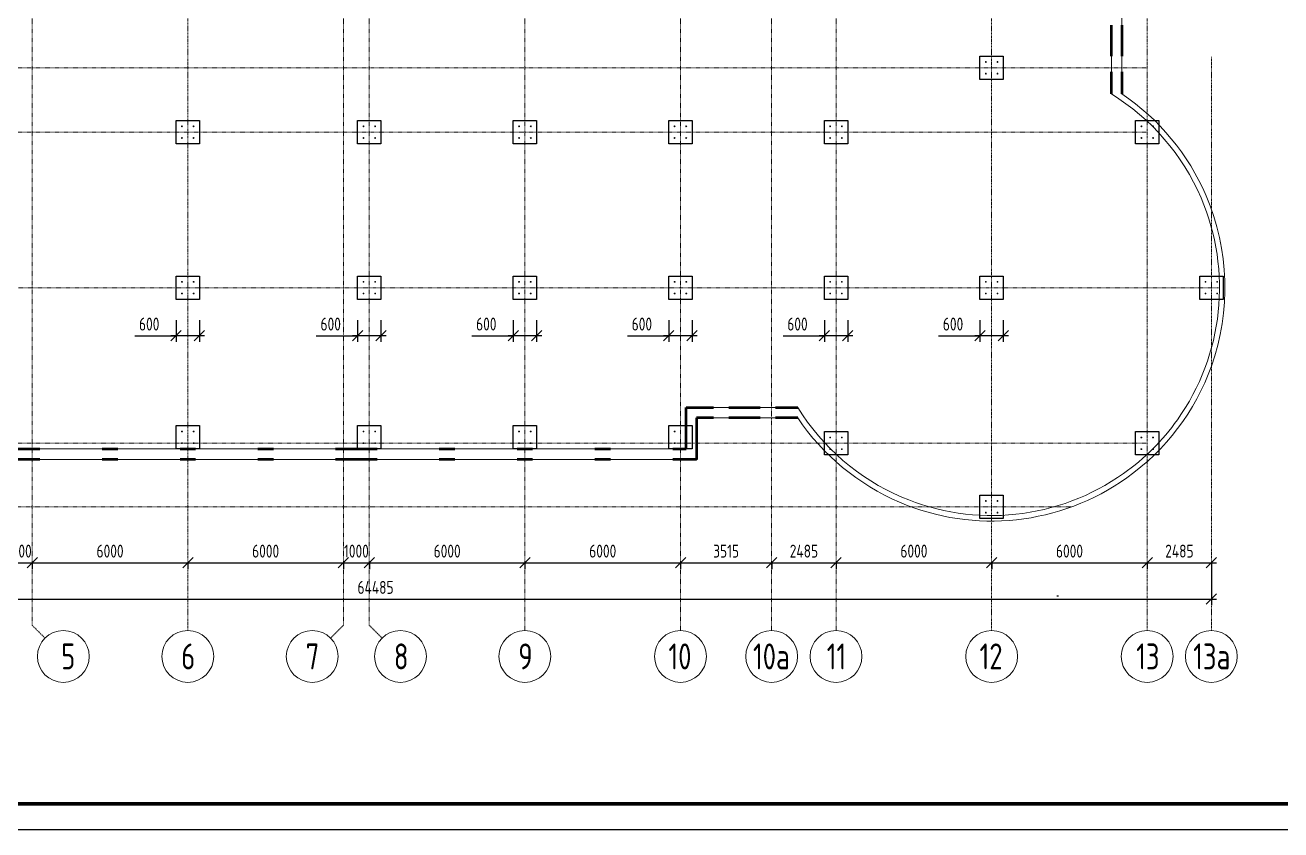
# Model space of a CAD drawing. Header units: millimetres. Extents: x 217525 to 325743, y -20439 to 118252.
# Drawn here: x 221146.9 to 221389, y -20438.6 to -20283.4 of the extents above; entities that cross this region are included whole.
import ezdxf

# ---------------------------------------------------------------- set-up
doc = ezdxf.new("R2010")
doc.units = ezdxf.units.MM
doc.linetypes.add('DASHDOT', pattern=[1, 0.5, -0.25, 0, -0.25])
doc.linetypes.add('K5LT_THIN_INCLUDED_TO_HATCHING', pattern=[0])
for name, color, linetype, lineweight in [('RAMKA', 7, 'Continuous', 35), ('tonkie', 7, 'Continuous', 15), ('ВІСЬ', 197, 'DASHDOT', 15), ('Зовнішня стіна', 32, 'Continuous', 50), ('ОСН. ТОНКА', 250, 'Continuous', 15), ('Тонкая', 250, 'Continuous', 18)]:
    doc.layers.add(name, color=color, linetype=linetype, lineweight=lineweight)
doc.styles.add('РОЗМІР', font='isocpeur.ttf', dxfattribs={"width": 0.75})
doc.dimstyles.new('200', dxfattribs={"dimscale": 100, "dimtxt": 2.5, "dimasz": 2, "dimexe": 1.2, "dimexo": 1, "dimgap": 1, "dimtad": 1, "dimdec": 0, "dimlfac": 2, "dimzin": 0, "dimdsep": 46, "dimtxsty": 'РОЗМІР', "dimblk": 'OBLIQUE', "dimcen": 0.7, "dimdle": 1, "dimadec": 0, "dimazin": 0, "dimtfac": 1, "dimtdec": 0, "dimtix": 1, "dimtofl": 0, "dimtmove": 1, "dimatfit": 3, "dimfxl": 0.18, "dimtolj": 1, "dimtzin": 0, "dimarcsym": 0})

# ---------------------------------------------------------------- blocks, each defined once
blk = doc.blocks.new('_Oblique')
at = {"color": 0, "linetype": 'ByBlock', "lineweight": -2}
blk.add_line((-0.5, -0.5), (0.5, 0.5), dxfattribs=at)
blk = doc.blocks.new('*D1134')
at = {"layer": 'Defpoints', "color": 0, "transparency": 16777216}
for p in [(12649, 2406), (13149, 2406), (13149, 2306)]:
    blk.add_point(p, dxfattribs=at)
at = {"layer": 'tonkie', "color": 0, "lineweight": -2, "transparency": 16777216}
for p, q in [((12549, 2306), (13249, 2306)), ((12649, 2306), (12649, 2186)), ((13149, 2306), (13149, 2186))]:
    blk.add_line(p, q, dxfattribs=at)
at = {"layer": 'tonkie', "color": 0, "lineweight": -2, "transparency": 16777216, "xscale": 200, "yscale": 200, "zscale": 200, "rotation": 180}
blk.add_blockref('_Oblique', (12649, 2306), dxfattribs=at)
at = {"layer": 'tonkie', "color": 0, "lineweight": -2, "transparency": 16777216, "xscale": 200, "yscale": 200, "zscale": 200}
blk.add_blockref('_Oblique', (13149, 2306), dxfattribs=at)
at = {"layer": 'tonkie', "color": 0, "transparency": 16777216, "insert": (12899, 2531), "char_height": 250, "attachment_point": 5, "style": 'РОЗМІР'}
blk.add_mtext('\\A1;1000', dxfattribs=at)
blk = doc.blocks.new('*D1135')
at = {"layer": 'Defpoints', "color": 0, "transparency": 16777216}
for p in [(13149, 2406), (16149, 2406), (16149, 2306)]:
    blk.add_point(p, dxfattribs=at)
at = {"layer": 'tonkie', "color": 0, "lineweight": -2, "transparency": 16777216}
for p, q in [((13049, 2306), (16249, 2306)), ((13149, 2306), (13149, 2186)), ((16149, 2306), (16149, 2186))]:
    blk.add_line(p, q, dxfattribs=at)
at = {"layer": 'tonkie', "color": 0, "lineweight": -2, "transparency": 16777216, "xscale": 200, "yscale": 200, "zscale": 200, "rotation": 180}
blk.add_blockref('_Oblique', (13149, 2306), dxfattribs=at)
at = {"layer": 'tonkie', "color": 0, "lineweight": -2, "transparency": 16777216, "xscale": 200, "yscale": 200, "zscale": 200}
blk.add_blockref('_Oblique', (16149, 2306), dxfattribs=at)
at = {"layer": 'tonkie', "color": 0, "transparency": 16777216, "insert": (14649, 2531), "char_height": 250, "attachment_point": 5, "style": 'РОЗМІР'}
blk.add_mtext('\\A1;6000', dxfattribs=at)
blk = doc.blocks.new('*D1136')
at = {"layer": 'Defpoints', "color": 0, "transparency": 16777216}
for p in [(16149, 2406), (19149, 2406), (19149, 2306)]:
    blk.add_point(p, dxfattribs=at)
at = {"layer": 'tonkie', "color": 0, "lineweight": -2, "transparency": 16777216}
for p, q in [((16049, 2306), (19249, 2306)), ((16149, 2306), (16149, 2186)), ((19149, 2306), (19149, 2186))]:
    blk.add_line(p, q, dxfattribs=at)
at = {"layer": 'tonkie', "color": 0, "lineweight": -2, "transparency": 16777216, "xscale": 200, "yscale": 200, "zscale": 200, "rotation": 180}
blk.add_blockref('_Oblique', (16149, 2306), dxfattribs=at)
at = {"layer": 'tonkie', "color": 0, "lineweight": -2, "transparency": 16777216, "xscale": 200, "yscale": 200, "zscale": 200}
blk.add_blockref('_Oblique', (19149, 2306), dxfattribs=at)
at = {"layer": 'tonkie', "color": 0, "transparency": 16777216, "insert": (17649, 2531), "char_height": 250, "attachment_point": 5, "style": 'РОЗМІР'}
blk.add_mtext('\\A1;6000', dxfattribs=at)
blk = doc.blocks.new('*D1137')
at = {"layer": 'Defpoints', "color": 0, "transparency": 16777216}
for p in [(19149, 2406), (19649, 2406), (19649, 2306)]:
    blk.add_point(p, dxfattribs=at)
at = {"layer": 'tonkie', "color": 0, "lineweight": -2, "transparency": 16777216}
for p, q in [((19049, 2306), (19749, 2306)), ((19149, 2306), (19149, 2186)), ((19649, 2306), (19649, 2186))]:
    blk.add_line(p, q, dxfattribs=at)
at = {"layer": 'tonkie', "color": 0, "lineweight": -2, "transparency": 16777216, "xscale": 200, "yscale": 200, "zscale": 200, "rotation": 180}
blk.add_blockref('_Oblique', (19149, 2306), dxfattribs=at)
at = {"layer": 'tonkie', "color": 0, "lineweight": -2, "transparency": 16777216, "xscale": 200, "yscale": 200, "zscale": 200}
blk.add_blockref('_Oblique', (19649, 2306), dxfattribs=at)
at = {"layer": 'tonkie', "color": 0, "transparency": 16777216, "insert": (19399, 2531), "char_height": 250, "attachment_point": 5, "style": 'РОЗМІР'}
blk.add_mtext('\\A1;1000', dxfattribs=at)
blk = doc.blocks.new('*D1138')
at = {"layer": 'Defpoints', "color": 0, "transparency": 16777216}
for p in [(19649, 2406), (22649, 2408), (22649, 2306)]:
    blk.add_point(p, dxfattribs=at)
at = {"layer": 'tonkie', "color": 0, "lineweight": -2, "transparency": 16777216}
for p, q in [((19549, 2306), (22749, 2306)), ((19649, 2306), (19649, 2186)), ((22649, 2308), (22649, 2186))]:
    blk.add_line(p, q, dxfattribs=at)
at = {"layer": 'tonkie', "color": 0, "lineweight": -2, "transparency": 16777216, "xscale": 200, "yscale": 200, "zscale": 200, "rotation": 180}
blk.add_blockref('_Oblique', (19649, 2306), dxfattribs=at)
at = {"layer": 'tonkie', "color": 0, "lineweight": -2, "transparency": 16777216, "xscale": 200, "yscale": 200, "zscale": 200}
blk.add_blockref('_Oblique', (22649, 2306), dxfattribs=at)
at = {"layer": 'tonkie', "color": 0, "transparency": 16777216, "insert": (21149, 2531), "char_height": 250, "attachment_point": 5, "style": 'РОЗМІР'}
blk.add_mtext('\\A1;6000', dxfattribs=at)
blk = doc.blocks.new('*D1139')
at = {"layer": 'Defpoints', "color": 0, "transparency": 16777216}
for p in [(22649, 2408), (25649, 2408), (25649, 2306)]:
    blk.add_point(p, dxfattribs=at)
at = {"layer": 'tonkie', "color": 0, "lineweight": -2, "transparency": 16777216}
for p, q in [((22549, 2306), (25749, 2306)), ((22649, 2308), (22649, 2186)), ((25649, 2308), (25649, 2186))]:
    blk.add_line(p, q, dxfattribs=at)
at = {"layer": 'tonkie', "color": 0, "lineweight": -2, "transparency": 16777216, "xscale": 200, "yscale": 200, "zscale": 200, "rotation": 180}
blk.add_blockref('_Oblique', (22649, 2306), dxfattribs=at)
at = {"layer": 'tonkie', "color": 0, "lineweight": -2, "transparency": 16777216, "xscale": 200, "yscale": 200, "zscale": 200}
blk.add_blockref('_Oblique', (25649, 2306), dxfattribs=at)
at = {"layer": 'tonkie', "color": 0, "transparency": 16777216, "insert": (24149, 2531), "char_height": 250, "attachment_point": 5, "style": 'РОЗМІР'}
blk.add_mtext('\\A1;6000', dxfattribs=at)
blk = doc.blocks.new('*D1140')
at = {"layer": 'Defpoints', "color": 0, "transparency": 16777216}
for p in [(25649, 2408), (27407, 2408), (27407, 2306)]:
    blk.add_point(p, dxfattribs=at)
at = {"layer": 'tonkie', "color": 0, "lineweight": -2, "transparency": 16777216}
for p, q in [((25549, 2306), (27507, 2306)), ((25649, 2308), (25649, 2186)), ((27407, 2308), (27407, 2186))]:
    blk.add_line(p, q, dxfattribs=at)
at = {"layer": 'tonkie', "color": 0, "lineweight": -2, "transparency": 16777216, "xscale": 200, "yscale": 200, "zscale": 200, "rotation": 180}
blk.add_blockref('_Oblique', (25649, 2306), dxfattribs=at)
at = {"layer": 'tonkie', "color": 0, "lineweight": -2, "transparency": 16777216, "xscale": 200, "yscale": 200, "zscale": 200}
blk.add_blockref('_Oblique', (27407, 2306), dxfattribs=at)
at = {"layer": 'tonkie', "color": 0, "transparency": 16777216, "insert": (26528, 2531), "char_height": 250, "attachment_point": 5, "style": 'РОЗМІР'}
blk.add_mtext('\\A1;3515', dxfattribs=at)
blk = doc.blocks.new('*D1141')
at = {"layer": 'Defpoints', "color": 0, "transparency": 16777216}
for p in [(27407, 2408), (28649, 2408), (28649, 2306)]:
    blk.add_point(p, dxfattribs=at)
at = {"layer": 'tonkie', "color": 0, "lineweight": -2, "transparency": 16777216}
for p, q in [((27307, 2306), (28749, 2306)), ((27407, 2308), (27407, 2186)), ((28649, 2308), (28649, 2186))]:
    blk.add_line(p, q, dxfattribs=at)
at = {"layer": 'tonkie', "color": 0, "lineweight": -2, "transparency": 16777216, "xscale": 200, "yscale": 200, "zscale": 200, "rotation": 180}
blk.add_blockref('_Oblique', (27407, 2306), dxfattribs=at)
at = {"layer": 'tonkie', "color": 0, "lineweight": -2, "transparency": 16777216, "xscale": 200, "yscale": 200, "zscale": 200}
blk.add_blockref('_Oblique', (28649, 2306), dxfattribs=at)
at = {"layer": 'tonkie', "color": 0, "transparency": 16777216, "insert": (28028, 2531), "char_height": 250, "attachment_point": 5, "style": 'РОЗМІР'}
blk.add_mtext('\\A1;2485', dxfattribs=at)
blk = doc.blocks.new('*D1142')
at = {"layer": 'Defpoints', "color": 0, "transparency": 16777216}
for p in [(28649, 2408), (31649, 2396), (31649, 2306)]:
    blk.add_point(p, dxfattribs=at)
at = {"layer": 'tonkie', "color": 0, "lineweight": -2, "transparency": 16777216}
for p, q in [((28549, 2306), (31749, 2306)), ((28649, 2308), (28649, 2186)), ((31649, 2296), (31649, 2186))]:
    blk.add_line(p, q, dxfattribs=at)
at = {"layer": 'tonkie', "color": 0, "lineweight": -2, "transparency": 16777216, "xscale": 200, "yscale": 200, "zscale": 200, "rotation": 180}
blk.add_blockref('_Oblique', (28649, 2306), dxfattribs=at)
at = {"layer": 'tonkie', "color": 0, "lineweight": -2, "transparency": 16777216, "xscale": 200, "yscale": 200, "zscale": 200}
blk.add_blockref('_Oblique', (31649, 2306), dxfattribs=at)
at = {"layer": 'tonkie', "color": 0, "transparency": 16777216, "insert": (30149, 2531), "char_height": 250, "attachment_point": 5, "style": 'РОЗМІР'}
blk.add_mtext('\\A1;6000', dxfattribs=at)
blk = doc.blocks.new('*D1143')
at = {"layer": 'Defpoints', "color": 0, "transparency": 16777216}
for p in [(31649, 2396), (34649, 2412), (34649, 2306)]:
    blk.add_point(p, dxfattribs=at)
at = {"layer": 'tonkie', "color": 0, "lineweight": -2, "transparency": 16777216}
for p, q in [((31549, 2306), (34749, 2306)), ((31649, 2296), (31649, 2186)), ((34649, 2312), (34649, 2186))]:
    blk.add_line(p, q, dxfattribs=at)
at = {"layer": 'tonkie', "color": 0, "lineweight": -2, "transparency": 16777216, "xscale": 200, "yscale": 200, "zscale": 200, "rotation": 180}
blk.add_blockref('_Oblique', (31649, 2306), dxfattribs=at)
at = {"layer": 'tonkie', "color": 0, "lineweight": -2, "transparency": 16777216, "xscale": 200, "yscale": 200, "zscale": 200}
blk.add_blockref('_Oblique', (34649, 2306), dxfattribs=at)
at = {"layer": 'tonkie', "color": 0, "transparency": 16777216, "insert": (33149, 2531), "char_height": 250, "attachment_point": 5, "style": 'РОЗМІР'}
blk.add_mtext('\\A1;6000', dxfattribs=at)
blk = doc.blocks.new('*D1144')
at = {"layer": 'Defpoints', "color": 0, "transparency": 16777216}
for p in [(34649, 2412), (35886, 2412), (35886, 2306)]:
    blk.add_point(p, dxfattribs=at)
at = {"layer": 'tonkie', "color": 0, "lineweight": -2, "transparency": 16777216}
for p, q in [((34549, 2306), (35986, 2306)), ((34649, 2312), (34649, 2186)), ((35886, 2312), (35886, 2186))]:
    blk.add_line(p, q, dxfattribs=at)
at = {"layer": 'tonkie', "color": 0, "lineweight": -2, "transparency": 16777216, "xscale": 200, "yscale": 200, "zscale": 200, "rotation": 180}
blk.add_blockref('_Oblique', (34649, 2306), dxfattribs=at)
at = {"layer": 'tonkie', "color": 0, "lineweight": -2, "transparency": 16777216, "xscale": 200, "yscale": 200, "zscale": 200}
blk.add_blockref('_Oblique', (35886, 2306), dxfattribs=at)
at = {"layer": 'tonkie', "color": 0, "transparency": 16777216, "insert": (35268, 2531), "char_height": 250, "attachment_point": 5, "style": 'РОЗМІР'}
blk.add_mtext('\\A1;2485', dxfattribs=at)
blk = doc.blocks.new('*D1145')
at = {"layer": 'Defpoints', "color": 0, "transparency": 16777216}
for p in [(3649, 2306), (35886, 2306), (35886, 1606)]:
    blk.add_point(p, dxfattribs=at)
at = {"layer": 'tonkie', "color": 0, "lineweight": -2, "transparency": 16777216}
for p, q in [((3649, 2206), (3649, 1486)), ((35886, 2206), (35886, 1486)), ((3549, 1606), (35986, 1606))]:
    blk.add_line(p, q, dxfattribs=at)
at = {"layer": 'tonkie', "color": 0, "lineweight": -2, "transparency": 16777216, "xscale": 200, "yscale": 200, "zscale": 200, "rotation": 180}
blk.add_blockref('_Oblique', (3649, 1606), dxfattribs=at)
at = {"layer": 'tonkie', "color": 0, "lineweight": -2, "transparency": 16777216, "xscale": 200, "yscale": 200, "zscale": 200}
blk.add_blockref('_Oblique', (35886, 1606), dxfattribs=at)
at = {"layer": 'tonkie', "color": 0, "transparency": 16777216, "insert": (19768, 1831), "char_height": 250, "attachment_point": 5, "style": 'РОЗМІР'}
blk.add_mtext('\\A1;64485', dxfattribs=at)
blk = doc.blocks.new('*D1114')
at = {"layer": 'Defpoints', "color": 0, "transparency": 16777216}
for p in [(248169, -12974), (248619, -12974), (248169, -13376)]:
    blk.add_point(p, dxfattribs=at)
at = {"layer": 'tonkie', "color": 0, "lineweight": -2, "transparency": 16777216}
for p, q in [((248169, -13074), (248169, -13496)), ((248619, -13074), (248619, -13496)), ((247372, -13376), (248169, -13376)), ((248719, -13376), (248069, -13376))]:
    blk.add_line(p, q, dxfattribs=at)
at = {"layer": 'tonkie', "color": 0, "lineweight": -2, "transparency": 16777216, "xscale": 200, "yscale": 200, "zscale": 200, "rotation": 180}
blk.add_blockref('_Oblique', (248169, -13376), dxfattribs=at)
at = {"layer": 'tonkie', "color": 0, "lineweight": -2, "transparency": 16777216, "xscale": 200, "yscale": 200, "zscale": 200}
blk.add_blockref('_Oblique', (248619, -13376), dxfattribs=at)
at = {"layer": 'tonkie', "color": 0, "transparency": 16777216, "insert": (247650, -13151), "char_height": 250, "attachment_point": 5, "style": 'РОЗМІР'}
blk.add_mtext('\\A1;600', dxfattribs=at)
blk = doc.blocks.new('*D1115')
at = {"layer": 'Defpoints', "color": 0, "transparency": 16777216}
for p in [(251669, -12974), (252119, -12974), (251669, -13376)]:
    blk.add_point(p, dxfattribs=at)
at = {"layer": 'tonkie', "color": 0, "lineweight": -2, "transparency": 16777216}
for p, q in [((251669, -13074), (251669, -13496)), ((252119, -13074), (252119, -13496)), ((250872, -13376), (251669, -13376)), ((252219, -13376), (251569, -13376))]:
    blk.add_line(p, q, dxfattribs=at)
at = {"layer": 'tonkie', "color": 0, "lineweight": -2, "transparency": 16777216, "xscale": 200, "yscale": 200, "zscale": 200, "rotation": 180}
blk.add_blockref('_Oblique', (251669, -13376), dxfattribs=at)
at = {"layer": 'tonkie', "color": 0, "lineweight": -2, "transparency": 16777216, "xscale": 200, "yscale": 200, "zscale": 200}
blk.add_blockref('_Oblique', (252119, -13376), dxfattribs=at)
at = {"layer": 'tonkie', "color": 0, "transparency": 16777216, "insert": (251150, -13151), "char_height": 250, "attachment_point": 5, "style": 'РОЗМІР'}
blk.add_mtext('\\A1;600', dxfattribs=at)
blk = doc.blocks.new('*D1116')
at = {"layer": 'Defpoints', "color": 0, "transparency": 16777216}
for p in [(254669, -12974), (255119, -12974), (254669, -13376)]:
    blk.add_point(p, dxfattribs=at)
at = {"layer": 'tonkie', "color": 0, "lineweight": -2, "transparency": 16777216}
for p, q in [((254669, -13074), (254669, -13496)), ((255119, -13074), (255119, -13496)), ((253872, -13376), (254669, -13376)), ((255219, -13376), (254569, -13376))]:
    blk.add_line(p, q, dxfattribs=at)
at = {"layer": 'tonkie', "color": 0, "lineweight": -2, "transparency": 16777216, "xscale": 200, "yscale": 200, "zscale": 200, "rotation": 180}
blk.add_blockref('_Oblique', (254669, -13376), dxfattribs=at)
at = {"layer": 'tonkie', "color": 0, "lineweight": -2, "transparency": 16777216, "xscale": 200, "yscale": 200, "zscale": 200}
blk.add_blockref('_Oblique', (255119, -13376), dxfattribs=at)
at = {"layer": 'tonkie', "color": 0, "transparency": 16777216, "insert": (254150, -13151), "char_height": 250, "attachment_point": 5, "style": 'РОЗМІР'}
blk.add_mtext('\\A1;600', dxfattribs=at)
blk = doc.blocks.new('*D1117')
at = {"layer": 'Defpoints', "color": 0, "transparency": 16777216}
for p in [(257669, -12974), (258119, -12974), (257669, -13376)]:
    blk.add_point(p, dxfattribs=at)
at = {"layer": 'tonkie', "color": 0, "lineweight": -2, "transparency": 16777216}
for p, q in [((257669, -13074), (257669, -13496)), ((258119, -13074), (258119, -13496)), ((256872, -13376), (257669, -13376)), ((258219, -13376), (257569, -13376))]:
    blk.add_line(p, q, dxfattribs=at)
at = {"layer": 'tonkie', "color": 0, "lineweight": -2, "transparency": 16777216, "xscale": 200, "yscale": 200, "zscale": 200, "rotation": 180}
blk.add_blockref('_Oblique', (257669, -13376), dxfattribs=at)
at = {"layer": 'tonkie', "color": 0, "lineweight": -2, "transparency": 16777216, "xscale": 200, "yscale": 200, "zscale": 200}
blk.add_blockref('_Oblique', (258119, -13376), dxfattribs=at)
at = {"layer": 'tonkie', "color": 0, "transparency": 16777216, "insert": (257150, -13151), "char_height": 250, "attachment_point": 5, "style": 'РОЗМІР'}
blk.add_mtext('\\A1;600', dxfattribs=at)
blk = doc.blocks.new('*D1118')
at = {"layer": 'Defpoints', "color": 0, "transparency": 16777216}
for p in [(260669, -12974), (261119, -12974), (260669, -13376)]:
    blk.add_point(p, dxfattribs=at)
at = {"layer": 'tonkie', "color": 0, "lineweight": -2, "transparency": 16777216}
for p, q in [((260669, -13074), (260669, -13496)), ((261119, -13074), (261119, -13496)), ((259872, -13376), (260669, -13376)), ((261219, -13376), (260569, -13376))]:
    blk.add_line(p, q, dxfattribs=at)
at = {"layer": 'tonkie', "color": 0, "lineweight": -2, "transparency": 16777216, "xscale": 200, "yscale": 200, "zscale": 200, "rotation": 180}
blk.add_blockref('_Oblique', (260669, -13376), dxfattribs=at)
at = {"layer": 'tonkie', "color": 0, "lineweight": -2, "transparency": 16777216, "xscale": 200, "yscale": 200, "zscale": 200}
blk.add_blockref('_Oblique', (261119, -13376), dxfattribs=at)
at = {"layer": 'tonkie', "color": 0, "transparency": 16777216, "insert": (260150, -13151), "char_height": 250, "attachment_point": 5, "style": 'РОЗМІР'}
blk.add_mtext('\\A1;600', dxfattribs=at)
blk = doc.blocks.new('*D1119')
at = {"layer": 'Defpoints', "color": 0, "transparency": 16777216}
for p in [(263669, -12974), (264119, -12974), (263669, -13376)]:
    blk.add_point(p, dxfattribs=at)
at = {"layer": 'tonkie', "color": 0, "lineweight": -2, "transparency": 16777216}
for p, q in [((263669, -13074), (263669, -13496)), ((264119, -13074), (264119, -13496)), ((262872, -13376), (263669, -13376)), ((264219, -13376), (263569, -13376))]:
    blk.add_line(p, q, dxfattribs=at)
at = {"layer": 'tonkie', "color": 0, "lineweight": -2, "transparency": 16777216, "xscale": 200, "yscale": 200, "zscale": 200, "rotation": 180}
blk.add_blockref('_Oblique', (263669, -13376), dxfattribs=at)
at = {"layer": 'tonkie', "color": 0, "lineweight": -2, "transparency": 16777216, "xscale": 200, "yscale": 200, "zscale": 200}
blk.add_blockref('_Oblique', (264119, -13376), dxfattribs=at)
at = {"layer": 'tonkie', "color": 0, "transparency": 16777216, "insert": (263150, -13151), "char_height": 250, "attachment_point": 5, "style": 'РОЗМІР'}
blk.add_mtext('\\A1;600', dxfattribs=at)
blk = doc.blocks.new('A$C6E5F5010')
at = {"layer": 'Тонкая'}
for points in [[(31543.18, 11965.69, 1), (31526.68, 11965.69, 1)], [(31751.68, 11965.69, -1), (31768.18, 11965.69, -1)], [(31543.18, 11740.69, -1), (31526.68, 11740.69, -1)], [(31751.68, 11740.69, 1), (31768.18, 11740.69, 1)], [(16043.18, 10723.05, 1), (16026.68, 10723.05, 1)], [(16251.68, 10723.05, -1), (16268.18, 10723.05, -1)], [(19543.18, 10723.05, 1), (19526.68, 10723.05, 1)], [(19751.68, 10723.05, -1), (19768.18, 10723.05, -1)], [(22543.18, 10723.05, 1), (22526.68, 10723.05, 1)], [(22751.68, 10723.05, -1), (22768.18, 10723.05, -1)], [(25543.18, 10723.05, 1), (25526.68, 10723.05, 1)], [(25751.68, 10723.05, -1), (25768.18, 10723.05, -1)], [(28543.18, 10723.05, 1), (28526.68, 10723.05, 1)], [(28751.68, 10723.05, -1), (28768.18, 10723.05, -1)], [(34543.18, 10723.05, 1), (34526.68, 10723.05, 1)], [(34751.68, 10723.05, -1), (34768.18, 10723.05, -1)], [(16043.18, 10498.05, -1), (16026.68, 10498.05, -1)], [(16251.68, 10498.05, 1), (16268.18, 10498.05, 1)], [(19543.18, 10498.05, -1), (19526.68, 10498.05, -1)], [(19751.68, 10498.05, 1), (19768.18, 10498.05, 1)], [(22543.18, 10498.05, -1), (22526.68, 10498.05, -1)], [(22751.68, 10498.05, 1), (22768.18, 10498.05, 1)], [(25543.18, 10498.05, -1), (25526.68, 10498.05, -1)], [(25751.68, 10498.05, 1), (25768.18, 10498.05, 1)], [(28543.18, 10498.05, -1), (28526.68, 10498.05, -1)], [(28751.68, 10498.05, 1), (28768.18, 10498.05, 1)], [(34543.18, 10498.05, -1), (34526.68, 10498.05, -1)], [(34751.68, 10498.05, 1), (34768.18, 10498.05, 1)], [(16043.18, 7723.05, 1), (16026.68, 7723.05, 1)], [(16251.68, 7723.05, -1), (16268.18, 7723.05, -1)], [(19543.18, 7723.05, 1), (19526.68, 7723.05, 1)], [(19751.68, 7723.05, -1), (19768.18, 7723.05, -1)], [(22543.18, 7723.05, 1), (22526.68, 7723.05, 1)], [(22751.68, 7723.05, -1), (22768.18, 7723.05, -1)], [(25543.18, 7723.05, 1), (25526.68, 7723.05, 1)], [(25751.68, 7723.05, -1), (25768.18, 7723.05, -1)], [(28543.18, 7723.05, 1), (28526.68, 7723.05, 1)], [(28751.68, 7723.05, -1), (28768.18, 7723.05, -1)], [(31543.18, 7723.05, 1), (31526.68, 7723.05, 1)], [(31751.68, 7723.05, -1), (31768.18, 7723.05, -1)], [(35779.67, 7723.05, 1), (35763.17, 7723.05, 1)], [(35988.17, 7723.05, -1), (36004.67, 7723.05, -1)], [(16043.18, 7498.05, -1), (16026.68, 7498.05, -1)], [(16251.68, 7498.05, 1), (16268.18, 7498.05, 1)], [(19543.18, 7498.05, -1), (19526.68, 7498.05, -1)], [(19751.68, 7498.05, 1), (19768.18, 7498.05, 1)], [(22543.18, 7498.05, -1), (22526.68, 7498.05, -1)], [(22751.68, 7498.05, 1), (22768.18, 7498.05, 1)], [(25543.18, 7498.05, -1), (25526.68, 7498.05, -1)], [(25751.68, 7498.05, 1), (25768.18, 7498.05, 1)], [(28543.18, 7498.05, -1), (28526.68, 7498.05, -1)], [(28751.68, 7498.05, 1), (28768.18, 7498.05, 1)], [(31543.18, 7498.05, -1), (31526.68, 7498.05, -1)], [(31751.68, 7498.05, 1), (31768.18, 7498.05, 1)], [(35779.67, 7498.05, -1), (35763.17, 7498.05, -1)], [(35988.17, 7498.05, 1), (36004.67, 7498.05, 1)], [(16043.18, 4838.05, 1), (16026.68, 4838.05, 1)], [(16251.68, 4838.05, -1), (16268.18, 4838.05, -1)], [(19543.18, 4838.05, 1), (19526.68, 4838.05, 1)], [(19751.68, 4838.05, -1), (19768.18, 4838.05, -1)], [(22543.18, 4838.05, 1), (22526.68, 4838.05, 1)], [(22751.68, 4838.05, -1), (22768.18, 4838.05, -1)], [(25543.18, 4838.05, 1), (25526.68, 4838.05, 1)], [(25751.68, 4838.05, -1), (25768.18, 4838.05, -1)], [(16043.18, 4613.05, -1), (16026.68, 4613.05, -1)], [(16251.68, 4613.05, 1), (16268.18, 4613.05, 1)], [(19543.18, 4613.05, -1), (19526.68, 4613.05, -1)], [(19751.68, 4613.05, 1), (19768.18, 4613.05, 1)], [(22543.18, 4613.05, -1), (22526.68, 4613.05, -1)], [(22751.68, 4613.05, 1), (22768.18, 4613.05, 1)], [(25543.18, 4613.05, -1), (25526.68, 4613.05, -1)], [(25751.68, 4613.05, 1), (25768.18, 4613.05, 1)], [(28543.18, 4723.05, 1), (28526.68, 4723.05, 1)], [(28751.68, 4723.05, -1), (28768.18, 4723.05, -1)], [(34543.18, 4723.05, 1), (34526.68, 4723.05, 1)], [(34751.68, 4723.05, -1), (34768.18, 4723.05, -1)], [(28543.18, 4498.05, -1), (28526.68, 4498.05, -1)], [(28751.68, 4498.05, 1), (28768.18, 4498.05, 1)], [(34543.18, 4498.05, -1), (34526.68, 4498.05, -1)], [(34751.68, 4498.05, 1), (34768.18, 4498.05, 1)], [(31543.18, 3498.16, 1), (31526.68, 3498.16, 1)], [(31751.68, 3498.16, -1), (31768.18, 3498.16, -1)], [(31543.18, 3273.16, -1), (31526.68, 3273.16, -1)], [(31751.68, 3273.16, 1), (31768.18, 3273.16, 1)]]:
    blk.add_hatch(color=7, dxfattribs=at).paths.add_polyline_path(points)
at = {"color": 1, "ltscale": 100}
for points in [[(31422.43, 12078.19), (31872.43, 12078.19), (31872.43, 11628.19), (31422.43, 11628.19)], [(15922.43, 10835.55), (16372.43, 10835.55), (16372.43, 10385.55), (15922.43, 10385.55)], [(19422.43, 10835.55), (19872.43, 10835.55), (19872.43, 10385.55), (19422.43, 10385.55)], [(22422.43, 10835.55), (22872.43, 10835.55), (22872.43, 10385.55), (22422.43, 10385.55)], [(25422.43, 10835.55), (25872.43, 10835.55), (25872.43, 10385.55), (25422.43, 10385.55)], [(28422.43, 10835.55), (28872.43, 10835.55), (28872.43, 10385.55), (28422.43, 10385.55)], [(34422.43, 10835.55), (34872.43, 10835.55), (34872.43, 10385.55), (34422.43, 10385.55)], [(15922.43, 7835.55), (16372.43, 7835.55), (16372.43, 7385.55), (15922.43, 7385.55)], [(19422.43, 7835.55), (19872.43, 7835.55), (19872.43, 7385.55), (19422.43, 7385.55)], [(22422.43, 7835.55), (22872.43, 7835.55), (22872.43, 7385.55), (22422.43, 7385.55)], [(25422.43, 7835.55), (25872.43, 7835.55), (25872.43, 7385.55), (25422.43, 7385.55)], [(28422.43, 7835.55), (28872.43, 7835.55), (28872.43, 7385.55), (28422.43, 7385.55)], [(31422.43, 7835.55), (31872.43, 7835.55), (31872.43, 7385.55), (31422.43, 7385.55)], [(35658.92, 7835.55), (36108.92, 7835.55), (36108.92, 7385.55), (35658.92, 7385.55)], [(15922.43, 4950.55), (16372.43, 4950.55), (16372.43, 4500.55), (15922.43, 4500.55)], [(19422.43, 4950.55), (19872.43, 4950.55), (19872.43, 4500.55), (19422.43, 4500.55)], [(22422.43, 4950.55), (22872.43, 4950.55), (22872.43, 4500.55), (22422.43, 4500.55)], [(25422.43, 4950.55), (25872.43, 4950.55), (25872.43, 4500.55), (25422.43, 4500.55)], [(28422.43, 4835.55), (28872.43, 4835.55), (28872.43, 4385.55), (28422.43, 4385.55)], [(34422.43, 4835.55), (34872.43, 4835.55), (34872.43, 4385.55), (34422.43, 4385.55)], [(31422.43, 3610.66), (31872.43, 3610.66), (31872.43, 3160.66), (31422.43, 3160.66)]]:
    blk.add_lwpolyline(points, close=True, dxfattribs=at)
at = {"layer": 'tonkie', "color": 0, "linetype": 'K5LT_THIN_INCLUDED_TO_HATCHING'}
for p, q in [((34157.43, 12675.55), (34157.43, 12975.55)), ((33957.43, 11775.55), (33957.43, 12075.55)), ((34157.43, 11775.55), (34157.43, 12075.55)), ((26282.43, 5300.55), (26582.43, 5300.55)), ((26282.43, 5100.55), (26582.43, 5100.55)), ((27182.43, 5300.55), (27482.43, 5300.55)), ((27182.43, 5100.55), (27482.43, 5100.55)), ((13297.43, 4500.55), (14497.43, 4500.55)), ((14797.43, 4500.55), (15997.43, 4500.55)), ((16297.43, 4500.55), (17497.43, 4500.55)), ((17797.43, 4500.55), (18997.43, 4500.55)), ((19797.43, 4500.55), (20997.43, 4500.55)), ((21297.43, 4500.55), (22497.43, 4500.55)), ((22797.43, 4500.55), (23997.43, 4500.55)), ((24297.43, 4500.55), (25497.43, 4500.55)), ((13297.43, 4300.55), (14497.43, 4300.55)), ((14797.43, 4300.55), (15997.43, 4300.55)), ((16297.43, 4300.55), (17497.43, 4300.55)), ((17797.43, 4300.55), (18997.43, 4300.55)), ((19797.43, 4300.55), (20997.43, 4300.55)), ((21297.43, 4300.55), (22497.43, 4300.55)), ((22797.43, 4300.55), (23997.43, 4300.55)), ((24297.43, 4300.55), (25497.43, 4300.55))]:
    blk.add_line(p, q, dxfattribs=at)
at = {"layer": 'tonkie', "color": 0}
for p, q in [((25957.43, 4325.55), (25957.43, 4290.55)), ((25957.43, 4290.55), (25964.93, 4290.55)), ((25964.93, 4290.55), (25964.93, 4325.55))]:
    blk.add_line(p, q, dxfattribs=at)
for centre, radius, start, end in [((31647.43, 7610.55), 4394.06, 23.218378, 58.283984), ((31645.36, 7612.63), 4501.86, 23.184094, 56.081852), ((31647.43, 7610.55), 4394.06, 324.59644, 23.218378), ((31645.36, 7612.63), 4501.86, 340.307341, 23.184094), ((31645.36, 7612.63), 4501.86, 305.409923, 340.307341), ((31647.43, 7610.55), 4394.06, 211.716016, 246.781622), ((31645.36, 7612.63), 4501.86, 213.918148, 246.815906), ((31647.43, 7610.55), 4394.06, 305.40356, 324.59644), ((31645.36, 7612.63), 4501.86, 246.815906, 305.409923), ((31647.43, 7610.55), 4394.06, 246.781622, 305.40356), ((13747.43, 500), 500, 0, 359.999994), ((16147.43, 500), 500, 0, 359.999994), ((18547.43, 500), 500, 0, 359.999994), ((20247.43, 500), 500, 0, 359.999994), ((22647.43, 500), 500, 0, 359.999994), ((25647.43, 500), 500, 0, 359.999994), ((27404.79, 500.02), 500, 0, 359.999994), ((28647.43, 500), 500, 0, 359.999994), ((31647.43, 500), 500, 0, 359.999994), ((34647.43, 500), 500, 0, 359.999994), ((35883.92, 500), 500, 0, 359.999994)]:
    blk.add_arc(centre, radius, start, end, dxfattribs=at)
at = {"layer": 'ВІСЬ', "color": 0, "ltscale": 10}
for p, q in [((22647.43, 1000), (22647.43, 23157.32)), ((25647.43, 1000), (25647.43, 23157.32)), ((27404.79, 1000.02), (27404.79, 21982.82)), ((28647.43, 1000), (28647.43, 20048.96)), ((13147.43, 1100), (13147.43, 16920.56)), ((19147.43, 1100), (19147.43, 16920.56)), ((19647.43, 1100), (19647.43, 16720.55)), ((34647.43, 11853.19), (1000, 11853.19)), ((34647.43, 10610.55), (1000, 10610.55)), ((36019.58, 7610.55), (1000, 7610.55)), ((34647.43, 4610.55), (209.37, 4610.55)), ((33194.39, 3385.66), (1000, 3385.66))]:
    blk.add_line(p, q, dxfattribs=at)
at = {"layer": 'ВІСЬ', "color": 0, "ltscale": 40}
for p, q in [((31647.43, 1000), (31647.43, 17048.96)), ((16147.43, 1000), (16147.43, 16720.55)), ((34647.43, 1000), (34647.43, 16920.55)), ((35883.92, 1000), (35883.92, 12061.21))]:
    blk.add_line(p, q, dxfattribs=at)
at = {"layer": 'ВІСЬ', "color": 0}
for p, q in [((13393.88, 853.55), (13147.43, 1100)), ((18900.98, 853.55), (19147.43, 1100)), ((19893.88, 853.55), (19647.43, 1100))]:
    blk.add_line(p, q, dxfattribs=at)
at = {"layer": 'Зовнішня стіна', "color": 0}
for p, q in [((33957.43, 12075.55), (33957.43, 12675.55)), ((34157.43, 12675.55), (34157.43, 12075.55)), ((33957.43, 11348.42), (33957.43, 11775.55)), ((34157.43, 11775.55), (34157.43, 11348.42)), ((25757.43, 4500.55), (25757.43, 5300.75)), ((25757.43, 5300.75), (25957.43, 5300.75)), ((25957.43, 5300.55), (26282.43, 5300.55)), ((26282.43, 5100.55), (25957.43, 5100.55)), ((25957.43, 5100.55), (25957.43, 4300.55)), ((26582.43, 5300.55), (27182.43, 5300.55)), ((27182.43, 5100.55), (26582.43, 5100.55)), ((27482.43, 5300.55), (27909.56, 5300.55)), ((27909.56, 5100.55), (27482.43, 5100.55)), ((12497.43, 4500.55), (13297.43, 4500.55)), ((14497.43, 4500.55), (14797.43, 4500.55)), ((15997.43, 4500.55), (16297.43, 4500.55)), ((17497.43, 4500.55), (17797.43, 4500.55)), ((18997.43, 4500.55), (19797.43, 4500.55)), ((20997.43, 4500.55), (21297.43, 4500.55)), ((22497.43, 4500.55), (22797.43, 4500.55)), ((23997.43, 4500.55), (24297.43, 4500.55)), ((25497.43, 4500.55), (25757.43, 4500.55)), ((13297.43, 4300.55), (12497.43, 4300.55)), ((14797.43, 4300.55), (14497.43, 4300.55)), ((16297.43, 4300.55), (15997.43, 4300.55)), ((17797.43, 4300.55), (17497.43, 4300.55)), ((19797.43, 4300.55), (18997.43, 4300.55)), ((21297.43, 4300.55), (20997.43, 4300.55)), ((22797.43, 4300.55), (22497.43, 4300.55)), ((24297.43, 4300.55), (23997.43, 4300.55)), ((25957.43, 4300.55), (25497.43, 4300.55)), ((25957.43, 4300.55), (25757.43, 4300.55))]:
    blk.add_line(p, q, dxfattribs=at)
at = {"layer": 'ОСН. ТОНКА', "color": 0, "linetype": 'ByBlock', "lineweight": -2}
blk.add_line((32904.93, 1666.18), (32939.93, 1666.18), dxfattribs=at)
at = {"layer": 'Тонкая', "color": 7}
for centre in [(31534.93, 11965.69), (31759.93, 11965.69), (31534.93, 11740.69), (31759.93, 11740.69), (16034.93, 10723.05), (16259.93, 10723.05), (19534.93, 10723.05), (19759.93, 10723.05), (22534.93, 10723.05), (22759.93, 10723.05), (25534.93, 10723.05), (25759.93, 10723.05), (28534.93, 10723.05), (28759.93, 10723.05), (34534.93, 10723.05), (34759.93, 10723.05), (16034.93, 10498.05), (16259.93, 10498.05), (19534.93, 10498.05), (19759.93, 10498.05), (22534.93, 10498.05), (22759.93, 10498.05), (25534.93, 10498.05), (25759.93, 10498.05), (28534.93, 10498.05), (28759.93, 10498.05), (34534.93, 10498.05), (34759.93, 10498.05), (16034.93, 7723.05), (16259.93, 7723.05), (19534.93, 7723.05), (19759.93, 7723.05), (22534.93, 7723.05), (22759.93, 7723.05), (25534.93, 7723.05), (25759.93, 7723.05), (28534.93, 7723.05), (28759.93, 7723.05), (31534.93, 7723.05), (31759.93, 7723.05), (35771.42, 7723.05), (35996.42, 7723.05), (16034.93, 7498.05), (16259.93, 7498.05), (19534.93, 7498.05), (19759.93, 7498.05), (22534.93, 7498.05), (22759.93, 7498.05), (25534.93, 7498.05), (25759.93, 7498.05), (28534.93, 7498.05), (28759.93, 7498.05), (31534.93, 7498.05), (31759.93, 7498.05), (35771.42, 7498.05), (35996.42, 7498.05), (16034.93, 4838.05), (16259.93, 4838.05), (19534.93, 4838.05), (19759.93, 4838.05), (22534.93, 4838.05), (22759.93, 4838.05), (25534.93, 4838.05), (25759.93, 4838.05), (16034.93, 4613.05), (16259.93, 4613.05), (19534.93, 4613.05), (19759.93, 4613.05), (22534.93, 4613.05), (22759.93, 4613.05), (25534.93, 4613.05), (25759.93, 4613.05), (28534.93, 4723.05), (28759.93, 4723.05), (34534.93, 4723.05), (34759.93, 4723.05), (28534.93, 4498.05), (28759.93, 4498.05), (34534.93, 4498.05), (34759.93, 4498.05), (31534.93, 3498.16), (31759.93, 3498.16), (31534.93, 3273.16), (31759.93, 3273.16)]:
    blk.add_circle(centre, 8.25, dxfattribs=at)
at = {"layer": 'tonkie', "color": 0, "style": 'РОЗМІР', "width": 0.75}
for s, p in [('5', (13705.92, 250.12)), ('6', (16020.82, 250.12)), ('7', (18420.82, 250.12)), ('8', (20120.82, 250.12)), ('9', (22520.82, 250.12)), ('10', (25414.99, 250.12)), ('10а', (27045.43, 250.13)), ('11', (28467.9, 250.12)), ('12', (31414.99, 250.12)), ('13', (34434.83, 250.12)), ('13а', (35533.58, 250.12))]:
    blk.add_text(s, height=500, dxfattribs=at).set_placement(p)
at = {"layer": 'tonkie', "color": 0}
for base, p1, p2, picture, middle in [((15922.43, 6684.87), (16372.43, 7086.63), (15922.43, 7086.63), '*D1114', (15403.54, 6558.4)), ((19422.43, 6684.87), (19872.43, 7086.63), (19422.43, 7086.63), '*D1115', (18903.54, 6558.4)), ((22422.43, 6684.87), (22872.43, 7086.63), (22422.43, 7086.63), '*D1116', (21903.54, 6558.4)), ((25422.43, 6684.87), (25872.43, 7086.63), (25422.43, 7086.63), '*D1117', (24903.54, 6558.4)), ((28422.43, 6684.87), (28872.43, 7086.63), (28422.43, 7086.63), '*D1118', (27903.54, 6558.4)), ((31422.43, 6684.87), (31872.43, 7086.63), (31422.43, 7086.63), '*D1119', (30903.54, 6558.4))]:
    dim = blk.add_linear_dim(base=base, p1=p1, p2=p2, angle=180, text='600', dimstyle='200', override={"dimlfac": 2, "dimtxsty": 'РОЗМІР', "dimtolj": 1}, dxfattribs=at)
    dim.commit()
    dim.dimension.update_dxf_attribs({"geometry": picture, "text_midpoint": middle, "dimtype": 128, "insert": (-232246.55, 20060.73)})
for base, p1, p2, picture, middle in [((13149.31, 2306.18), (12649.31, 2406.18), (13149.31, 2406.18), '*D1134', (12899.31, 2306.18)), ((19649.31, 2306.18), (19149.31, 2406.18), (19649.31, 2406.18), '*D1137', (19399.31, 2306.18))]:
    dim = blk.add_linear_dim(base=base, p1=p1, p2=p2, dimstyle='200', override={"dimtmove": 1}, dxfattribs=at)
    dim.commit()
    dim.dimension.update_dxf_attribs({"geometry": picture, "text_midpoint": middle, "dimtype": 160})
dim = blk.add_linear_dim(base=(16149.31, 2306.18), p1=(13149.31, 2406.18), p2=(16149.31, 2406.18), dimstyle='200', dxfattribs=at)
dim.commit()
dim.dimension.update_dxf_attribs({"geometry": '*D1135', "text_midpoint": (14649.31, 2531.18)})
for base, p1, p2, picture, middle in [((19149.31, 2306.18), (16149.31, 2406.18), (19149.31, 2406.18), '*D1136', (17649.31, 2531.18)), ((22649.31, 2306.18), (19649.31, 2406.18), (22649.31, 2407.93), '*D1138', (21149.31, 2531.18)), ((25649.31, 2306.18), (22649.31, 2407.93), (25649.31, 2407.93), '*D1139', (24149.31, 2531.18)), ((31649.31, 2306.18), (28649.31, 2407.93), (31649.31, 2396.08), '*D1142', (30149.31, 2531.18)), ((34649.31, 2306.18), (31649.31, 2396.08), (34649.31, 2412.39), '*D1143', (33149.31, 2531.18))]:
    dim = blk.add_linear_dim(base=base, p1=p1, p2=p2, dimstyle='200', override={"dimtmove": 1}, dxfattribs=at)
    dim.commit()
    dim.dimension.update_dxf_attribs({"geometry": picture, "text_midpoint": middle})
for base, p1, p2, text, picture, middle in [((27406.67, 2306.18), (25649.31, 2407.93), (27406.67, 2407.93), '3515', '*D1140', (26527.99, 2531.18)), ((28649.31, 2306.18), (27406.67, 2407.93), (28649.31, 2407.93), '2485', '*D1141', (28027.99, 2531.18)), ((35885.8, 2306.18), (34649.31, 2412.39), (35885.8, 2412.39), '2485', '*D1144', (35267.56, 2531.18))]:
    dim = blk.add_linear_dim(base=base, p1=p1, p2=p2, text=text, dimstyle='200', override={"dimtmove": 1}, dxfattribs=at)
    dim.commit()
    dim.dimension.update_dxf_attribs({"geometry": picture, "text_midpoint": middle})
dim = blk.add_linear_dim(base=(35885.8, 1606.18), p1=(3649.31, 2306.18), p2=(35885.8, 2306.18), text='64485', dimstyle='200', dxfattribs=at)
dim.commit()
dim.dimension.update_dxf_attribs({"geometry": '*D1145', "text_midpoint": (19767.56, 1831.18)})

msp = doc.modelspace()

# ---------------------------------------------------------------- linework, layer by layer
at = {"color": 1}
msp.add_line((221750.8992, -20438.611), (220909.8992, -20438.611), dxfattribs=at)
at = {"layer": 'RAMKA', "color": 7, "lineweight": 70}
msp.add_line((221745.8992, -20433.611), (220929.8992, -20433.611), dxfattribs=at)

# ---------------------------------------------------------------- block references
at = {"ltscale": 100, "xscale": 0.01, "yscale": 0.01, "zscale": 0.01}
msp.add_blockref('A$C6E5F5010', (221016.7758, -20410.1566), dxfattribs=at)

doc.saveas('drawing.dxf')
